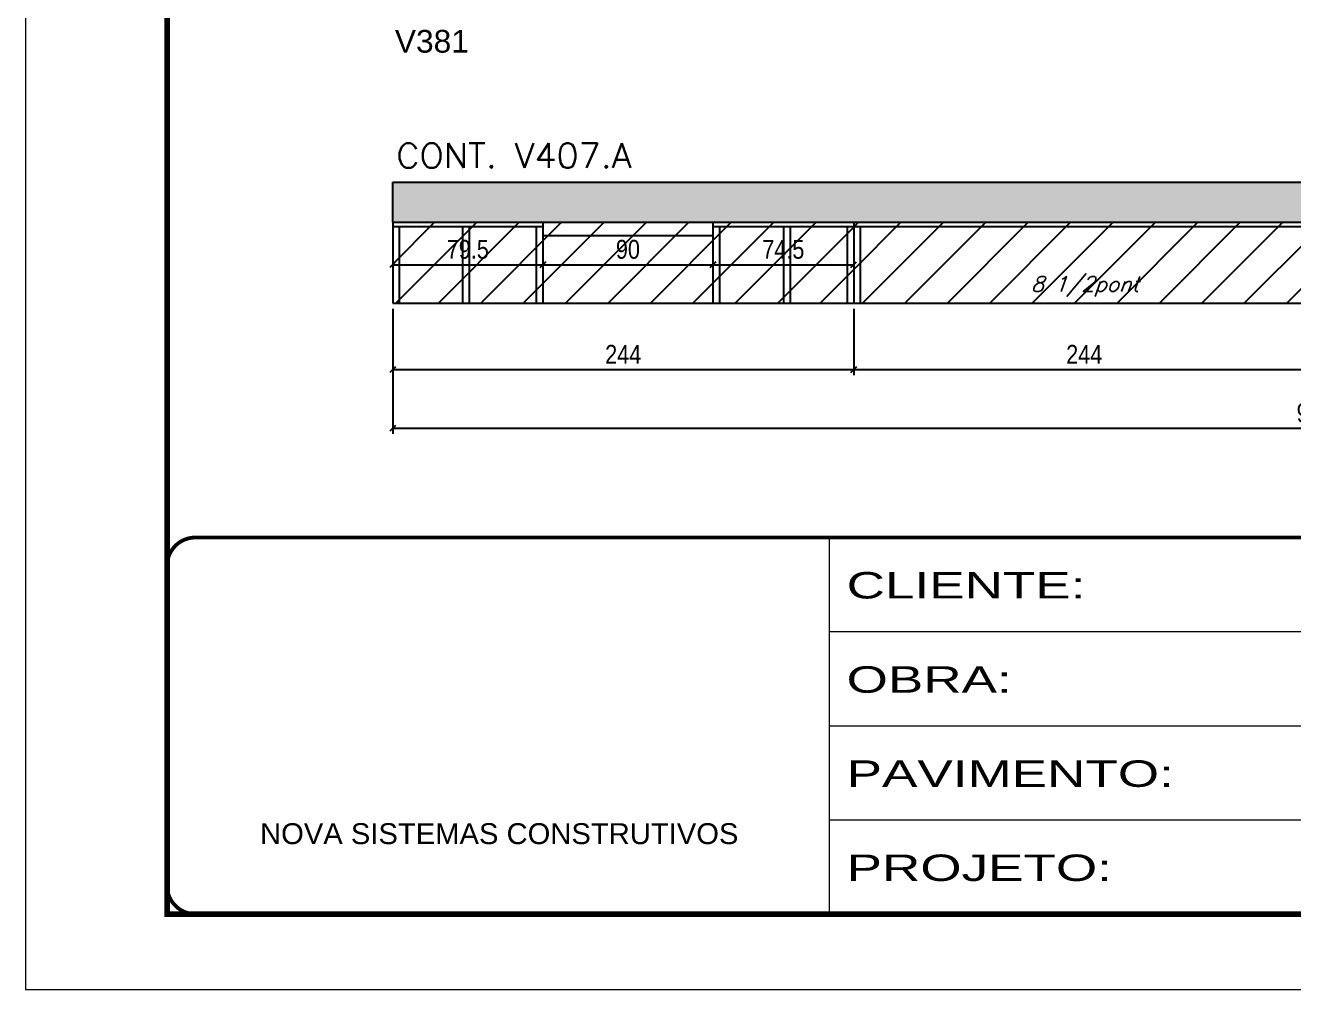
# Model space of a CAD drawing. Extents: x 137137 to 143418, y 10464 to 34486.
# Drawn here: x 138736 to 139407, y 26544 to 27055 of the extents above; entities that cross this region are included whole.
import ezdxf

# ---------------------------------------------------------------- set-up
doc = ezdxf.new("R2010")
doc.units = 0
doc.linetypes.add('CONTINUO', pattern=[0])
doc.linetypes.add('DASHED', pattern=[0.75, 0.5, -0.25])
for name, color, linetype in [('5', 5, 'Continuous'), ('COTA', 241, 'Continuous'), ('Painéis', 200, 'Continuous'), ('Reaproveitamento', 251, 'Continuous'), ('SARR_2.2x7', 40, 'Continuous'), ('SARR_3.5x7', 81, 'Continuous'), ('texto', 7, 'Continuous')]:
    doc.layers.add(name, color=color, linetype=linetype)
for name, color, linetype, lineweight in [('Folhas', 255, 'Continuous', 9), ('SARRAFO DE PRESSAO', 251, 'DASHED', 9), ('Texto Seção', 7, 'Continuous', 15)]:
    doc.layers.add(name, color=color, linetype=linetype, lineweight=lineweight)
doc.styles.add('ARIAL', font='arial.ttf')
doc.styles.add('COTA TECNICA', font='techl___.ttf', dxfattribs={"height": 10})
doc.styles.add('REGUA-120', font='ROMANS.shx', dxfattribs={"height": 15})
doc.styles.add('Romans', font='romans.shx')
doc.styles.get("Standard").update_dxf_attribs({"font": 'arial.ttf'})
doc.styles.add('Tecnologia', font='')
doc.styles.get('Tecnologia').set_extended_font_data('Forgotten Futurist')
doc.dimstyles.new('PAINEL', dxfattribs={"dimtxt": 10, "dimasz": 3, "dimexe": 3, "dimexo": 3, "dimgap": 3, "dimtad": 1, "dimdec": 1, "dimzin": 12, "dimdsep": 46, "dimtxsty": 'COTA TECNICA', "dimblk1": 'OBLIQUE', "dimblk2": 'OBLIQUE', "dimsah": 1, "dimcen": 0.9, "dimclrd": 4, "dimclre": 4, "dimclrt": 240, "dimadec": 1, "dimazin": 3, "dimtfac": 1, "dimtdec": 1, "dimtmove": 0, "dimatfit": 3, "dimfxl": 1, "dimtolj": 1, "dimtzin": 12, "dimarcsym": 0})
pattern_1 = [(45, (1574.253, -37.888), (-11.2253202, 11.2253202), [])]

# ---------------------------------------------------------------- blocks, each defined once
blk = doc.blocks.new('9999999999')
at = {"color": 30, "linetype": 'CONTINUO'}
for p, q in [((98564.56, 34230.21), (98564.56, 34429.45)), ((98564.56, 34379.64), (99583.98, 34379.64)), ((98564.56, 34329.83), (99487.98, 34329.83)), ((98564.56, 34280.02), (99487.98, 34280.02))]:
    blk.add_line(p, q, dxfattribs=at)
at = {"color": 30, "linetype": 'CONTINUO', "const_width": 2}
blk.add_lwpolyline([(99583.98, 34230.21), (99583.98, 34414.45, 0.414214), (99568.98, 34429.45), (98228.98, 34429.45, 0.414214), (98213.98, 34414.45), (98213.98, 34245.21, 0.414214), (98228.98, 34230.21), (99583.98, 34230.21)], format="xyb", dxfattribs=at)
at = {"layer": 'Folhas'}
blk.add_lwpolyline([(98138.98, 34190.21), (99623.98, 34190.21), (99623.98, 35240.21), (98138.98, 35240.21)], close=True, dxfattribs=at)
at = {"layer": 'Folhas', "color": 30, "const_width": 3}
blk.add_lwpolyline([(98213.98, 34230.21), (99583.98, 34230.21), (99583.98, 35200.21), (98213.98, 35200.21)], close=True, dxfattribs=at)
at = {"color": 7, "linetype": 'Continuous', "ltscale": 5, "style": 'ARIAL'}
blk.add_text('NOVA SISTEMAS CONSTRUTIVOS', height=11.0592, dxfattribs=at).set_placement((98263.19, 34267.21))
at = {"layer": 'Folhas', "color": 7, "style": 'Tecnologia', "width": 1.5}
for s, p in [('CLIENTE:', (98573.65, 34397.17)), ('OBRA:', (98573.65, 34347.31)), ('PAVIMENTO:', (98573.65, 34297.5)), ('PROJETO:', (98573.65, 34247.69))]:
    blk.add_text(s, height=14, dxfattribs=at).set_placement(p)
blk = doc.blocks.new('_Oblique')
at = {"color": 0, "linetype": 'ByBlock', "lineweight": -2}
blk.add_line((-0.5, -0.5), (0.5, 0.5), dxfattribs=at)
blk = doc.blocks.new('*D555')
at = {"layer": 'COTA', "color": 4, "lineweight": -2, "ltscale": 25, "transparency": 16777216}
for p, q in [((138930.21, 26904.54), (138930.21, 26869.39)), ((139174.21, 26904.54), (139174.21, 26869.39)), ((138930.21, 26872.39), (139174.21, 26872.39))]:
    blk.add_line(p, q, dxfattribs=at)
at = {"layer": 'Defpoints', "color": 0, "ltscale": 25, "transparency": 16777216}
for p in [(138930.21, 26907.54), (139174.21, 26907.54), (139174.21, 26872.39)]:
    blk.add_point(p, dxfattribs=at)
at = {"layer": 'COTA', "color": 4, "lineweight": -2, "ltscale": 25, "transparency": 16777216, "xscale": 3, "yscale": 3, "zscale": 3, "rotation": 180}
blk.add_blockref('_Oblique', (138930.21, 26872.39), dxfattribs=at)
at = {"layer": 'COTA', "color": 4, "lineweight": -2, "ltscale": 25, "transparency": 16777216, "xscale": 3, "yscale": 3, "zscale": 3}
blk.add_blockref('_Oblique', (139174.21, 26872.39), dxfattribs=at)
at = {"layer": 'COTA', "color": 240, "ltscale": 25, "transparency": 16777216, "insert": (139052.21, 26880.47), "char_height": 10, "attachment_point": 5, "style": 'COTA TECNICA'}
blk.add_mtext('\\A1;244', dxfattribs=at)
blk = doc.blocks.new('*D556')
at = {"layer": 'COTA', "color": 4, "lineweight": -2, "ltscale": 25, "transparency": 16777216}
for p, q in [((139174.21, 26904.54), (139174.21, 26869.39)), ((139418.21, 26904.54), (139418.21, 26869.39)), ((139174.21, 26872.39), (139418.21, 26872.39))]:
    blk.add_line(p, q, dxfattribs=at)
at = {"layer": 'Defpoints', "color": 0, "ltscale": 25, "transparency": 16777216}
for p in [(139174.21, 26907.54), (139418.21, 26907.54), (139418.21, 26872.39)]:
    blk.add_point(p, dxfattribs=at)
at = {"layer": 'COTA', "color": 4, "lineweight": -2, "ltscale": 25, "transparency": 16777216, "xscale": 3, "yscale": 3, "zscale": 3, "rotation": 180}
blk.add_blockref('_Oblique', (139174.21, 26872.39), dxfattribs=at)
at = {"layer": 'COTA', "color": 4, "lineweight": -2, "ltscale": 25, "transparency": 16777216, "xscale": 3, "yscale": 3, "zscale": 3}
blk.add_blockref('_Oblique', (139418.21, 26872.39), dxfattribs=at)
at = {"layer": 'COTA', "color": 240, "ltscale": 25, "transparency": 16777216, "insert": (139296.21, 26880.47), "char_height": 10, "attachment_point": 5, "style": 'COTA TECNICA'}
blk.add_mtext('\\A1;244', dxfattribs=at)
blk = doc.blocks.new('*D559')
at = {"layer": 'COTA', "color": 4, "lineweight": -2, "ltscale": 25, "transparency": 16777216}
for p, q in [((138930.21, 26947.34), (138930.21, 26924.87)), ((139009.71, 26947.34), (139009.71, 26924.87)), ((138930.21, 26927.87), (139009.71, 26927.87))]:
    blk.add_line(p, q, dxfattribs=at)
at = {"layer": 'Defpoints', "color": 0, "ltscale": 25, "transparency": 16777216}
for p in [(138930.21, 26950.34), (139009.71, 26950.34), (139009.71, 26927.87)]:
    blk.add_point(p, dxfattribs=at)
at = {"layer": 'COTA', "color": 4, "lineweight": -2, "ltscale": 25, "transparency": 16777216, "xscale": 3, "yscale": 3, "zscale": 3, "rotation": 180}
blk.add_blockref('_Oblique', (138930.21, 26927.87), dxfattribs=at)
at = {"layer": 'COTA', "color": 4, "lineweight": -2, "ltscale": 25, "transparency": 16777216, "xscale": 3, "yscale": 3, "zscale": 3}
blk.add_blockref('_Oblique', (139009.71, 26927.87), dxfattribs=at)
at = {"layer": 'COTA', "color": 240, "ltscale": 25, "transparency": 16777216, "insert": (138969.96, 26936), "char_height": 10, "attachment_point": 5, "style": 'COTA TECNICA'}
blk.add_mtext('\\A1;79.5', dxfattribs=at)
blk = doc.blocks.new('*D560')
at = {"layer": 'COTA', "color": 4, "lineweight": -2, "ltscale": 25, "transparency": 16777216}
for p, q in [((139009.71, 26947.34), (139009.71, 26924.87)), ((139099.71, 26947.34), (139099.71, 26924.87)), ((139009.71, 26927.87), (139099.71, 26927.87))]:
    blk.add_line(p, q, dxfattribs=at)
at = {"layer": 'Defpoints', "color": 0, "ltscale": 25, "transparency": 16777216}
for p in [(139009.71, 26950.34), (139099.71, 26950.34), (139099.71, 26927.87)]:
    blk.add_point(p, dxfattribs=at)
at = {"layer": 'COTA', "color": 4, "lineweight": -2, "ltscale": 25, "transparency": 16777216, "xscale": 3, "yscale": 3, "zscale": 3, "rotation": 180}
blk.add_blockref('_Oblique', (139009.71, 26927.87), dxfattribs=at)
at = {"layer": 'COTA', "color": 4, "lineweight": -2, "ltscale": 25, "transparency": 16777216, "xscale": 3, "yscale": 3, "zscale": 3}
blk.add_blockref('_Oblique', (139099.71, 26927.87), dxfattribs=at)
at = {"layer": 'COTA', "color": 240, "ltscale": 25, "transparency": 16777216, "insert": (139054.71, 26936), "char_height": 10, "attachment_point": 5, "style": 'COTA TECNICA'}
blk.add_mtext('\\A1;90', dxfattribs=at)
blk = doc.blocks.new('*D561')
at = {"layer": 'COTA', "color": 4, "lineweight": -2, "ltscale": 25, "transparency": 16777216}
for p, q in [((139099.71, 26947.34), (139099.71, 26924.87)), ((139174.21, 26947.34), (139174.21, 26924.87)), ((139099.71, 26927.87), (139174.21, 26927.87))]:
    blk.add_line(p, q, dxfattribs=at)
at = {"layer": 'Defpoints', "color": 0, "ltscale": 25, "transparency": 16777216}
for p in [(139099.71, 26950.34), (139174.21, 26950.34), (139174.21, 26927.87)]:
    blk.add_point(p, dxfattribs=at)
at = {"layer": 'COTA', "color": 4, "lineweight": -2, "ltscale": 25, "transparency": 16777216, "xscale": 3, "yscale": 3, "zscale": 3, "rotation": 180}
blk.add_blockref('_Oblique', (139099.71, 26927.87), dxfattribs=at)
at = {"layer": 'COTA', "color": 4, "lineweight": -2, "ltscale": 25, "transparency": 16777216, "xscale": 3, "yscale": 3, "zscale": 3}
blk.add_blockref('_Oblique', (139174.21, 26927.87), dxfattribs=at)
at = {"layer": 'COTA', "color": 240, "ltscale": 25, "transparency": 16777216, "insert": (139136.96, 26935.98), "char_height": 10, "attachment_point": 5, "style": 'COTA TECNICA'}
blk.add_mtext('\\A1;74.5', dxfattribs=at)
blk = doc.blocks.new('*D908')
at = {"layer": 'COTA', "color": 4, "lineweight": -2, "ltscale": 25, "transparency": 16777216}
for p, q in [((138930.21, 26904.54), (138930.21, 26838.34)), ((139906.21, 26904.54), (139906.21, 26838.34)), ((138930.21, 26841.34), (139906.21, 26841.34))]:
    blk.add_line(p, q, dxfattribs=at)
at = {"layer": 'Defpoints', "color": 0, "ltscale": 25, "transparency": 16777216}
for p in [(138930.21, 26907.54), (139906.21, 26907.54), (139906.21, 26841.34)]:
    blk.add_point(p, dxfattribs=at)
at = {"layer": 'COTA', "color": 4, "lineweight": -2, "ltscale": 25, "transparency": 16777216, "xscale": 3, "yscale": 3, "zscale": 3, "rotation": 180}
blk.add_blockref('_Oblique', (138930.21, 26841.34), dxfattribs=at)
at = {"layer": 'COTA', "color": 4, "lineweight": -2, "ltscale": 25, "transparency": 16777216, "xscale": 3, "yscale": 3, "zscale": 3}
blk.add_blockref('_Oblique', (139906.21, 26841.34), dxfattribs=at)
at = {"layer": 'COTA', "color": 240, "ltscale": 25, "transparency": 16777216, "insert": (139418.21, 26849.47), "char_height": 10, "attachment_point": 5, "style": 'COTA TECNICA'}
blk.add_mtext('\\A1;976', dxfattribs=at)

msp = doc.modelspace()

# ---------------------------------------------------------------- hatches: boundary and pattern name
at = {"layer": 'COTA', "ltscale": 25}
h = msp.add_hatch(dxfattribs=at)
h.set_pattern_fill('AR-CONC', color=256, scale=0.03)
h.set_pattern_definition([(50, (-1595.747, -37.8885), (5.46554007, -0.47817257), [0.5715, -6.2865]), (355, (-1595.747, -37.8885), (-1.05730264, 5.73170536), [0.4572, -5.02921753]), (100.4514447, (-1595.2913, -37.9283), (4.40823741, 5.25353256), [0.48570026, -5.34270734]), (46.1842, (-1595.747, -36.3645), (8.13237123, -1.26126984), [0.85725, -9.42975]), (96.6355576, (-1595.069, -36.4696), (7.122124, 7.42278374), [0.7285507, -8.01406824]), (351.184151, (-1595.747, -36.3645), (7.122124, 7.42278374), [0.685799, -7.54379196]), (21, (-1594.985, -36.7455), (4.54843174, -3.06795595), [0.5715, -6.2865]), (326, (-1594.985, -36.7455), (1.85406085, 5.52563898), [0.4572, -5.0292]), (71.451445, (-1594.606, -37.001), (6.40249258, 2.45768307), [0.48570026, -5.34269813]), (37.5, (-1595.7468, -37.8885), (0.092658098, 2.536651166), [0, -4.96824, 0, -5.1054, 0, -5.04825]), (7.5, (-1595.7468, -37.8885), (2.004589875, 3.005417245), [0, -2.91084, 0, -4.85394, 0, -1.92405]), (327.5, (-1597.446, -37.8885), (4.067717855, -0.17186232), [0, -1.905, 0, -5.9436, 0, -7.8867]), (317.5, (-1598.208, -37.8885), (4.44387544, 0.76279473), [0, -2.4765, 0, -3.94716, 0, -5.6007])])
h.paths.add_polyline_path([(139099.71, 26971.54), (139009.71, 26971.54), (138930.21, 26971.54), (138930.21, 26950.34), (139009.71, 26950.34), (139099.71, 26950.34), (139759.71, 26950.34), (139849.71, 26950.34), (139906.21, 26950.34), (139906.21, 26971.54), (139849.71, 26971.54), (139759.71, 26971.54)])
at = {"layer": 'Reaproveitamento', "ltscale": 25}
h = msp.add_hatch(dxfattribs=at)
h.set_pattern_fill('ANSI31', color=256, scale=5)
h.set_pattern_definition(pattern_1)
h.paths.add_polyline_path([(139174.21, 26950.34), (139099.71, 26950.34), (139009.71, 26950.34), (138930.21, 26950.34), (138930.21, 26907.54), (139009.71, 26907.54), (139099.71, 26907.54), (139174.21, 26907.54)])
h = msp.add_hatch(dxfattribs=at)
h.set_pattern_fill('ANSI31', color=256, scale=5)
h.set_pattern_definition(pattern_1)
h.paths.add_polyline_path([(139418.21, 26950.34), (139174.21, 26950.34), (139174.21, 26907.54), (139418.21, 26907.54)])

# ---------------------------------------------------------------- linework, layer by layer
at = {"layer": 'COTA', "ltscale": 25}
for p, q in [((138930.21, 26971.54), (139009.71, 26971.54)), ((138930.21, 26950.34), (138930.21, 26971.54)), ((139009.71, 26971.54), (139099.71, 26971.54)), ((139099.71, 26971.54), (139759.71, 26971.54))]:
    msp.add_line(p, q, dxfattribs=at)
at = {"layer": 'Painéis'}
for p, q in [((138930.21, 26950.34), (139009.71, 26950.34)), ((139009.71, 26950.34), (139099.71, 26950.34)), ((139099.71, 26950.34), (139759.71, 26950.34)), ((138930.21, 26907.54), (139009.71, 26907.54)), ((139009.71, 26907.54), (139099.71, 26907.54)), ((139099.71, 26907.54), (139759.71, 26907.54))]:
    msp.add_line(p, q, dxfattribs=at)
at = {"layer": 'Painéis', "ltscale": 25}
for p, q in [((138930.21, 26950.34), (138930.21, 26907.54)), ((139174.21, 26950.34), (139174.21, 26907.54))]:
    msp.add_line(p, q, dxfattribs=at)
at = {"layer": 'SARR_2.2x7', "linetype": 'Continuous'}
for p, q in [((138930.21, 26948.14), (139009.71, 26948.14)), ((139099.71, 26948.14), (139174.21, 26948.14)), ((139174.21, 26948.14), (139418.21, 26948.14)), ((139009.71, 26943.34), (139099.71, 26943.34))]:
    msp.add_line(p, q, dxfattribs=at)
at = {"layer": 'SARR_3.5x7'}
for p, q in [((138933.71, 26948.14), (138933.71, 26907.54)), ((138967.22, 26948.14), (138967.22, 26907.54)), ((138970.72, 26948.14), (138970.72, 26907.54)), ((139006.21, 26948.14), (139006.21, 26907.54)), ((139009.71, 26950.34), (139009.71, 26907.54)), ((139099.71, 26950.34), (139099.71, 26907.54)), ((139103.21, 26948.14), (139103.21, 26907.54)), ((139137.05, 26948.14), (139137.05, 26907.54)), ((139140.55, 26948.14), (139140.55, 26907.54)), ((139170.71, 26948.14), (139170.71, 26907.54)), ((139177.71, 26948.14), (139177.71, 26907.54))]:
    msp.add_line(p, q, dxfattribs=at)

# ---------------------------------------------------------------- block references
at = {"layer": 'SARRAFO DE PRESSAO', "color": 6, "linetype": 'ByBlock'}
msp.add_blockref('9999999999', (40596.81, -7645.88), dxfattribs=at)

# ---------------------------------------------------------------- texts
at = {"layer": '5', "linetype": 'Continuous'}
msp.add_text('V381', height=12, rotation=359.99996, dxfattribs=at).set_placement((138931.37, 27040.14))
at = {"layer": 'texto', "color": 2, "insert": (139296.6, 26916.41), "char_height": 8, "attachment_point": 5, "style": 'Romans'}
msp.add_mtext('{\\Q19;\\C256;8 1/2pont}', dxfattribs=at)
at = {"layer": 'Texto Seção', "style": 'REGUA-120', "width": 1.05}
msp.add_text('CONT. V407.A', height=13, dxfattribs=at).set_placement((138932.12, 26979.15))

# ---------------------------------------------------------------- dimensions: what is measured, and where the dimension line sits
at = {"layer": 'COTA', "ltscale": 25}
for base, p1, p2, picture, middle in [((139009.71, 26927.87), (138930.21, 26950.34), (139009.71, 26950.34), '*D559', (138969.96, 26936)), ((139906.21, 26841.34), (138930.21, 26907.54), (139906.21, 26907.54), '*D908', (139418.21, 26849.47))]:
    dim = msp.add_linear_dim(base=base, p1=p1, p2=p2, dimstyle='PAINEL', dxfattribs=at)
    dim.commit()
    dim.dimension.update_dxf_attribs({"geometry": picture, "text_midpoint": middle})
for base, p1, p2, picture, middle in [((139099.71, 26927.87), (139009.71, 26950.34), (139099.71, 26950.34), '*D560', (139054.71, 26936)), ((139174.21, 26927.87), (139099.71, 26950.34), (139174.21, 26950.34), '*D561', (139136.96, 26935.98)), ((139174.21, 26872.39), (138930.21, 26907.54), (139174.21, 26907.54), '*D555', (139052.21, 26880.47)), ((139418.21, 26872.39), (139174.21, 26907.54), (139418.21, 26907.54), '*D556', (139296.21, 26880.47))]:
    dim = msp.add_linear_dim(base=base, p1=p1, p2=p2, dimstyle='PAINEL', override={"dimtmove": 1}, dxfattribs=at)
    dim.commit()
    dim.dimension.update_dxf_attribs({"geometry": picture, "text_midpoint": middle})

doc.saveas('drawing.dxf')
